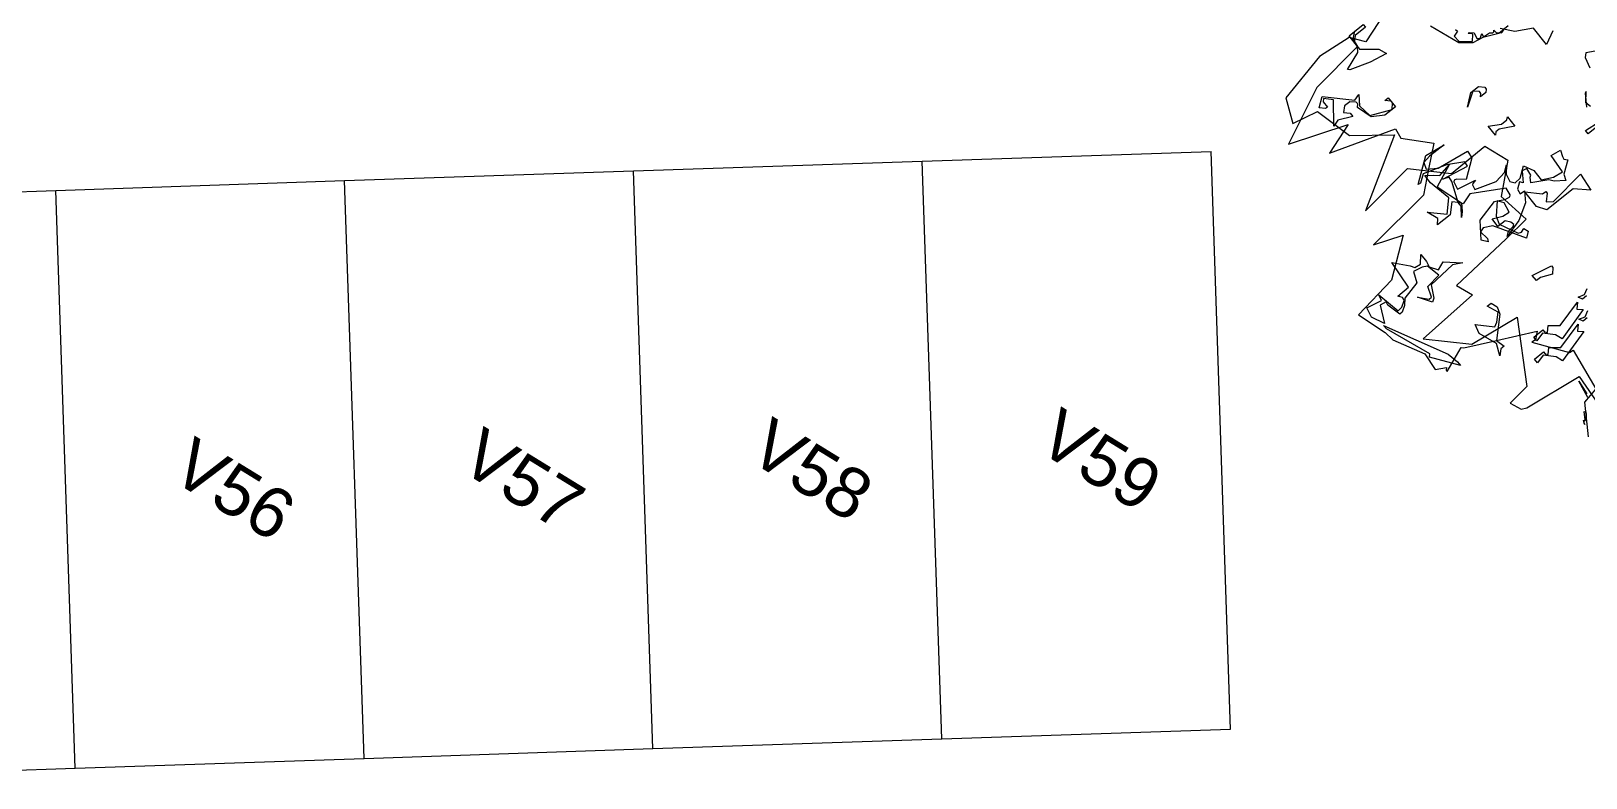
# Model space of a CAD drawing. Header units: metres. Extents: x -71 to 881, y -503 to 661.
# Drawn here: x 274.09 to 287.54, y -220.72 to -214.26 of the extents above; entities that cross this region are included whole.
import ezdxf

# ---------------------------------------------------------------- set-up
doc = ezdxf.new("R2010")
doc.units = ezdxf.units.M
doc.layers.add('04. Pisos', color=8, linetype='Continuous', lineweight=5)
doc.layers.add('05. Textos', color=5, linetype='Continuous', lineweight=0)
doc.layers.add('ARBRE', color=100, linetype='Continuous', lineweight=13, true_color=0x00ff3f)
doc.styles.get("Standard").update_dxf_attribs({"font": 'arial.ttf'})

# ---------------------------------------------------------------- blocks, each defined once
blk = doc.blocks.new('WMF2', base_point=(0, 0.01))
at = {"color": 251, "lineweight": 0, "true_color": 0x636466}
for points in [[(178.29, -45.44), (176.89, -43.78), (174.7, -43.59), (173.01, -29.2), (166.39, -14.78), (160.89, -29.58), (158.19, -21.39), (152.68, -38.14), (149.95, -37.75), (143.85, -43.43), (139.57, -38.33), (135.29, -33.25), (133.39, -15.7), (130.63, -23.1), (123.64, -13.73), (121.99, -1.9), (114.39, -4.34), (111.72, -4.67), (103.98, -8.76), (99.27, -8.35), (97.95, -10.89), (97.46, -10.41), (97.02, -10.37), (99.54, -16.88), (99.06, -17.38), (95.41, -24.9), (90.83, -34.32), (89.42, -32.65), (89.51, -31.56), (81.64, -37.29), (81.55, -38.39), (70.38, -36.78), (69.61, -32.48), (62.22, -27.79)], [(100.3, -13.3), (97.37, -13.9), (96.16, -13.9), (102.61, -9.16), (103.21, -9.75), (114.9, -5.14), (116, -5.14), (100.3, -13.3), (100.3, -13.3)], [(122.03, -4.59), (121.2, -8.62), (122.72, -8.94), (116.58, -10.22), (116.74, -11.56), (117.68, -13), (118.53, -13.17), (119.53, -12.5), (119.62, -15.95), (127.05, -16.59), (123.52, -19.64), (122.5, -20.31), (122.25, -21.93), (124.05, -23.52), (121.84, -23.52), (120.32, -23.2), (118.31, -24.55), (119.17, -26.74), (115.88, -30.39), (117.14, -28.09), (116.53, -20.76), (113.49, -19.25), (112.89, -18.34), (116.25, -16.14), (114.07, -18.14), (114, -18.92), (116.7, -19.9), (117.23, -23.8), (120.73, -22.94), (121.42, -21.76), (121.9, -19.39), (119.14, -18.3), (118.02, -13.51), (116.67, -12.35), (115.65, -10.82), (115.72, -10.05), (119.34, -9.11), (120.19, -9.29), (120.53, -7.61), (116.29, -5.59), (119.5, -4.04), (122.03, -4.59), (122.03, -4.59)], [(177.9, -56.66), (174.32, -45.95), (177.81, -43.34), (178.67, -34.61), (175.87, -21.54), (169.72, -18.91), (168.26, -25.61), (158.55, -28.14), (151.66, -37.02), (141.23, -19.49), (142.97, -34.33), (135.13, -42.17), (135.3, -53.01), (129.01, -55.27), (122.91, -48.29), (114.53, -49.68), (113.77, -42.55), (112.45, -25.61), (108.09, -27.35), (107.21, -10.78), (98.49, -19.49), (96.74, -32.59), (81.64, -23.67), (81.04, -17.76), (78.09, -18.94), (77.45, -20.28), (75.41, -35.48), (59.11, -34.32)], [(95.41, -24.9), (93.1, -25.5), (93.1, -24.4), (91.88, -23.19), (94.81, -24.4), (99.43, -22.59), (101.87, -23.19), (98.33, -26.72), (98.94, -27.82), (100.65, -29.64), (103.57, -28.43), (103.57, -29.64), (101.87, -30.26), (100.05, -29.64), (95.41, -24.9), (95.41, -24.9)], [(65.65, -29.92), (65.93, -29.83), (66.02, -29.66), (65.89, -29.26), (65.11, -29.09), (65.26, -29.04), (66.15, -29.41), (66.02, -29.89), (67.84, -30.97), (67.51, -31.22), (66.81, -30.85), (66.26, -30.24), (65.89, -30.14)], [(169.87, -28.84), (169.25, -28.23), (167.56, -28.23), (167.56, -27.6), (168.66, -26.5), (170.48, -28.84), (164.64, -34.67), (165.12, -36.39), (162.8, -34.67), (159.28, -35.28), (156.97, -40.52), (158.19, -41.62), (158.8, -41.62), (159.88, -40.52), (159.88, -41.62), (156.97, -41.62), (156.97, -38.21), (158.8, -35.28), (162.8, -34.07), (163.41, -34.67), (164.03, -34.67), (165.12, -33.45), (165.12, -31.75), (164.03, -30.53), (162.8, -31.75), (161.71, -31.75), (163.41, -28.23), (162.8, -26.5), (168.04, -30.53), (169.87, -28.84), (169.87, -28.84)], [(85.82, -32.33), (85.2, -32.33), (84.59, -32.83), (85.82, -34.04), (83.99, -36.36), (85.82, -43.43), (84.59, -42.2), (83.5, -43.43), (81.06, -34.64), (82.88, -34.04), (85.2, -31.73), (84.59, -29.42), (85.82, -29.42), (85.82, -32.33), (85.82, -32.33)], [(69.94, -33.86), (74.6, -34.65), (70.82, -34.21)], [(90.23, -35.66), (89.63, -35.66), (89.02, -36.14), (90.23, -37.37), (88.4, -39.67), (90.23, -46.74), (89.02, -45.52), (87.92, -46.74), (85.48, -37.97), (87.31, -37.37), (89.63, -35.05), (89.02, -32.72), (90.23, -32.72), (90.23, -35.66), (90.23, -35.66)], [(120.42, -66.45), (119.65, -67.04), (117.45, -64.06), (115.93, -63.49), (117.61, -61.04), (118.69, -60.22), (120.94, -56.22), (122.15, -57.02), (122.44, -57.42), (124.35, -57.69), (124.6, -56.41), (122.13, -54.73), (122.91, -54.15), (121.8, -52.67), (120.44, -52.47), (120.32, -53.77), (117.85, -52.09), (115.45, -48.04), (114.13, -43.19), (114.93, -44.29), (115.11, -45.98), (115.4, -46.38), (116.35, -46.16), (117.52, -45.28), (117.5, -42.97), (119.86, -43.05), (118.8, -45.54), (118.53, -47.44), (121.17, -47.9), (122.64, -46.8), (121.69, -48.6), (121.49, -49.97), (121.78, -50.35), (123.77, -50.57), (128.28, -42.59), (127.38, -39.75), (128.46, -38.94), (133.52, -40.99), (134.82, -41.11), (135.39, -39.6), (134.06, -46.44), (135.36, -46.55), (137.61, -42.55), (139.52, -36.52), (138.12, -34.62), (138.22, -33.95), (142.72, -39.97), (141.89, -45.21), (141.95, -40.55), (141.61, -38.48), (139.96, -37.89), (138.27, -40.36), (137.04, -48.82), (135.07, -48.6), (131.68, -44.07), (133.27, -42.27), (133.42, -41.67), (133.14, -41.28), (131.16, -40.93), (130.09, -45.87), (129.9, -44.79), (129.67, -44.48), (128.38, -44.23), (126.63, -49.66), (127.08, -52.73), (128.25, -54.29), (126.47, -52.71), (124.5, -52.36), (123.39, -53.17), (123.49, -54.92), (125.42, -57.49), (122.86, -58.8), (119.88, -58.72), (118.5, -61.58), (118.12, -64.16), (123.08, -64.47), (122.69, -67.2), (121.11, -66.56), (120.42, -66.45), (120.42, -66.45)], [(127.86, -39.54), (126.03, -38.33), (124.94, -37.24), (127.24, -38.94), (128.46, -38.94), (129.55, -37.85), (127.24, -35.41), (127.24, -31.39), (128.46, -32.48), (131.38, -31.39), (127.86, -34.91), (130.76, -37.85), (136.62, -36.62), (138.93, -36.62), (137.71, -38.33), (136.62, -39.54), (137.23, -43.08), (134.79, -37.24), (127.86, -39.54), (127.86, -39.54)], [(122.64, -46.8), (119.8, -44.2), (117.78, -43.62), (113.05, -45.94), (112.69, -46.71), (113.05, -47.75), (111.9, -48.16), (110.76, -46.76), (118.41, -42.1), (119.56, -39.88), (119.15, -38.74), (116.82, -39.05), (116.04, -38.68), (117.45, -37.54), (121.56, -40.46), (122.95, -46.17), (122.64, -46.8), (122.64, -46.8)], [(174.7, -43.59), (178.13, -43.59), (178.13, -48.16), (177.26, -48.16), (177.26, -44.83), (176.02, -43.59), (173.91, -43.59), (170.9, -47.37), (168.8, -48.16), (169.68, -43.59), (171.36, -38.49), (171.81, -38.05), (173.47, -42.7), (174.7, -43.59), (174.7, -43.59)], [(99.65, -46.23), (100.87, -43.31), (100.87, -42.08), (102.57, -42.08), (101.47, -47.33), (100.87, -47.33), (99.65, -46.23), (99.65, -46.23)], [(85.72, -46.19), (85.64, -44.92), (86.71, -44.35), (86.21, -45.98), (87.01, -47.47)], [(90.12, -49.5), (90.07, -48.23), (91.12, -47.66), (90.64, -49.3), (91.42, -50.77)], [(147.29, -84.34), (145.55, -80.94), (150.8, -80.88), (153.05, -76.72), (155.95, -74.38)], [(113.17, -63.62), (113.17, -55.18), (115.36, -53.65), (120.07, -53.65), (116.91, -56.82), (116.91, -57.81), (116.37, -57.81), (114.82, -56.28), (113.72, -57.81), (114.82, -67.35), (110.12, -66.81), (113.17, -63.62), (113.17, -63.62)], [(156.89, -69.51), (157.43, -66.75), (159.56, -64.03), (167.3, -61.05)], [(162.73, -65.48), (162.11, -65.55), (161.63, -64.1), (159.84, -64.31), (157.76, -66.95), (159.09, -68.05), (159.4, -68.02), (159.94, -67.33), (159.98, -67.64), (159.15, -68.6), (157.6, -68.22), (157.12, -68.85), (157.81, -69.96), (157.22, -69.78), (156.92, -69.81), (156.81, -71.58), (156.27, -72.27), (156.3, -72.59), (156.65, -72.85), (155.79, -72.95), (154.94, -73.93), (155.05, -74.81)], [(155.22, -76.3), (155.18, -73.27), (156.89, -69.51), (156.89, -69.51)], [(136.37, -58.45), (136.37, -57.37), (135.76, -56.76), (138.68, -56.76), (136.98, -59.69), (136.98, -61.39), (137.47, -62), (134.54, -62), (136.37, -58.45), (136.37, -58.45)], [(147.98, -61.05), (146.87, -62.15), (146.26, -62.15), (145.66, -61.53), (145.66, -59.83), (146.26, -60.44), (146.87, -60.44), (147.98, -59.23), (145.66, -55.68), (147.98, -58.61), (147.98, -61.05), (147.98, -61.05)], [(136.66, -89.45), (137.77, -87.31), (136.97, -86.47), (134.21, -85.79)], [(126.57, -79.87), (128, -79.47), (130.14, -81.38), (129.97, -80.9), (127.04, -78.97)], [(122.21, -79.14), (120.38, -81.45), (117.46, -79.74), (116.86, -80.36), (116.37, -79.14), (116.37, -77.44), (120.38, -78.53), (121.59, -77.44), (121.59, -75.13), (122.69, -75.13), (122.21, -79.14), (122.21, -79.14)]]:
    blk.add_lwpolyline(points, dxfattribs=at)

msp = doc.modelspace()

# ---------------------------------------------------------------- linework, layer by layer
at = {"layer": '04. Pisos'}
for p, q in [((281.798, -215.384), (284.297, -215.3)), ((284.465, -220.297), (284.297, -215.3)), ((276.801, -215.552), (279.3, -215.468)), ((279.3, -215.468), (281.798, -215.384)), ((279.468, -220.465), (279.3, -215.468)), ((279.468, -220.465), (279.3, -215.468)), ((281.967, -220.381), (281.798, -215.384)), ((281.967, -220.381), (281.798, -215.384)), ((274.302, -215.637), (276.801, -215.552)), ((276.969, -220.55), (276.801, -215.552)), ((276.969, -220.55), (276.801, -215.552)), ((271.804, -215.721), (274.302, -215.637)), ((274.471, -220.634), (274.302, -215.637)), ((274.471, -220.634), (274.302, -215.637)), ((281.967, -220.381), (284.465, -220.297)), ((279.468, -220.465), (281.967, -220.381)), ((274.471, -220.634), (276.969, -220.55)), ((276.969, -220.55), (279.468, -220.465)), ((271.972, -220.718), (274.471, -220.634))]:
    msp.add_line(p, q, dxfattribs=at)

# ---------------------------------------------------------------- block references
at = {"layer": 'ARBRE', "color": 251, "lineweight": 5, "true_color": 0x636466, "xscale": 0.03451886634015593, "yscale": 0.03451886634015593, "zscale": 0.03451886634015593, "rotation": 128.5771086415459}
msp.add_blockref('WMF2', (288.148, -220.045), dxfattribs=at)

# ---------------------------------------------------------------- texts
at = {"layer": '05. Textos', "char_height": 0.4326, "attachment_point": 1, "rotation": 328.4086}
for s, insert in [('V58', (280.497, -217.586)), ('V59', (282.996, -217.502)), ('V56', (275.5, -217.755)), ('V57', (277.999, -217.671))]:
    msp.add_mtext_dynamic_manual_height_columns(s, width=1.21171, gutter_width=2.163, heights=[0], dxfattribs=dict(at, insert=insert))

doc.saveas('drawing.dxf')
